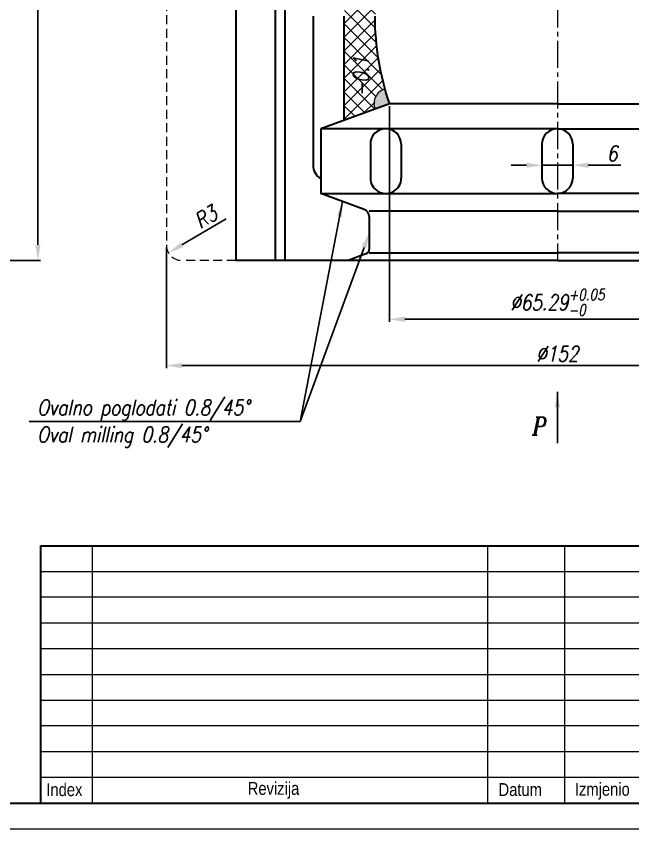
# Model space of a CAD drawing. Extents: x -199 to 935, y -94 to 506.
# Drawn here: x 208.1 to 327.9, y -94.1 to 63.8 of the extents above; entities that cross this region are included whole.
import ezdxf
from ezdxf import colors
from ezdxf.entities.mleader import LeaderData, LeaderLine
from ezdxf.math import Vec2, Vec3

# ---------------------------------------------------------------- set-up
doc = ezdxf.new("R2010")
doc.units = 0
doc.header["$LTSCALE"] = 7
doc.header["$MEASUREMENT"] = 0
doc.linetypes.add('CENTER2', pattern=[1.125, 0.75, -0.125, 0.125, -0.125])
doc.linetypes.add('HIDDEN', pattern=[0.375, 0.25, -0.125])
doc.layers.get('0').update_dxf_attribs({"linetype": 'CONTINUOUS', "lineweight": 15})
for name, color, linetype, lineweight in [('1', 1, 'CENTER2', 15), ('2', 2, 'HIDDEN', 15), ('3', 3, 'CONTINUOUS', 30), ('8', 252, 'CONTINUOUS', 15), ('ENGLISH', 252, 'CONTINUOUS', 18)]:
    doc.layers.add(name, color=color, linetype=linetype, lineweight=lineweight)
doc.styles.add('ITALICT', font='ITALICT.shx', dxfattribs={"width": 0.8, "height": 3})
doc.styles.get("Standard").update_dxf_attribs({"font": 'isocp.shx', "height": 3})
doc.styles.add('style2', font='swissc.ttf')
doc.dimstyles.get("Standard").update_dxf_attribs({"dimtxt": 3, "dimasz": 3, "dimexe": 0.5, "dimexo": 0.5, "dimgap": 0.8, "dimtad": 1, "dimdsep": 46, "dimtxsty": 'ITALICT', "dimcen": 0.09, "dimazin": 2, "dimtfac": 1, "dimtmove": 0, "dimatfit": 3, "dimfxl": 1, "dimtolj": 1, "dimtzin": 0, "dimarcsym": 0})

# ---------------------------------------------------------------- blocks, each defined once
blk = doc.blocks.new('*D31')
at = {"color": 0, "linetype": 'ByBlock', "lineweight": -2, "transparency": 16777216}
for p, q in [((280.6110759354149, 46.26825387316521), (280.6110759354149, 4.378077834738669)), ((345.9010759354126, 46.26825387316422), (345.9010759354126, 4.378077834738669)), ((283.6110759354149, 4.878077834738672), (342.9010759354126, 4.878077834738672))]:
    blk.add_line(p, q, dxfattribs=at)
at = {"color": 0, "transparency": 16777216}
for points in [[(283.6110759354149, 5.378077834738672), (283.6110759354149, 4.378077834738672), (280.6110759354149, 4.878077834738672)], [(342.9010759354126, 5.378077834738672), (342.9010759354126, 4.378077834738672), (345.9010759354126, 4.878077834738672)]]:
    blk.add_solid(points, dxfattribs=at)
at = {"color": 0, "transparency": 16777216, "insert": (313.2560759354137, 8.163077834738672), "char_height": 3, "attachment_point": 5, "style": 'ITALICT'}
blk.add_mtext('\\A1;%%c65.29{}{\\H0.71x;\\C3;\\S+0.05^ -0;}', dxfattribs=at)
blk = doc.blocks.new('*D56')
at = {"color": 0, "lineweight": -2, "transparency": 16777216}
for p, q in [((237.2560759354109, 18.81825387316442), (237.2560759354109, -4.621922165261328)), ((389.2560759354111, 18.8182538731645), (389.2560759354111, -4.621922165261328)), ((240.2560759354109, -4.121922165261328), (386.2560759354111, -4.121922165261328))]:
    blk.add_line(p, q, dxfattribs=at)
at = {"color": 0, "transparency": 16777216}
for points in [[(240.2560759354109, -3.621922165261328), (240.2560759354109, -4.621922165261328), (237.2560759354109, -4.121922165261328)], [(386.2560759354111, -3.621922165261328), (386.2560759354111, -4.621922165261328), (389.2560759354111, -4.121922165261328)]]:
    blk.add_solid(points, dxfattribs=at)
at = {"color": 0, "transparency": 16777216, "insert": (313.256075935411, -1.821922165261327), "char_height": 3, "attachment_point": 5, "style": 'ITALICT'}
blk.add_mtext('\\A1;%%c152', dxfattribs=at)
blk = doc.blocks.new('*D64')
at = {"color": 0, "lineweight": -2, "transparency": 16777216}
blk.add_line((248.8635718050157, 24.40854019661739), (240.2560759354108, 19.31825387316437), dxfattribs=at)
at = {"color": 0, "transparency": 16777216}
blk.add_solid([(240.0015616192381, 19.74862866664461), (240.5105902515835, 18.88787907968411), (237.6738271745294, 17.79116797612845)], dxfattribs=at)
at = {"color": 0, "transparency": 16777216, "insert": (244.9384072723479, 24.75937262312156), "char_height": 3, "attachment_point": 5, "rotation": 30.599149069153718, "style": 'ITALICT'}
blk.add_mtext('\\A1;R3', dxfattribs=at)
blk = doc.blocks.new('*D93')
at = {"color": 0, "lineweight": -2, "transparency": 16777216}
for p, q in [((148.2258858793589, 204.2182538731645), (212.8001589766388, 204.2182538731645)), ((212.3001589766388, 19.31825387316443), (212.3001589766388, 201.2182538731645)), ((147.3758858793589, 16.31825387316445), (212.8001589766388, 16.31825387316443))]:
    blk.add_line(p, q, dxfattribs=at)
at = {"color": 0, "transparency": 16777216}
for points in [[(211.8001589766388, 201.2182538731645), (212.8001589766388, 201.2182538731645), (212.3001589766388, 204.2182538731645)], [(211.8001589766388, 19.31825387316443), (212.8001589766388, 19.31825387316443), (212.3001589766388, 16.31825387316443)]]:
    blk.add_solid(points, dxfattribs=at)
at = {"color": 0, "transparency": 16777216, "insert": (210.0001589766388, 106.2553920564385), "char_height": 3, "attachment_point": 5, "rotation": 90, "style": 'ITALICT'}
blk.add_mtext('\\A1;187.9', dxfattribs=at)
blk = doc.blocks.new('*D117')
at = {"color": 0, "linetype": 'ByBlock', "lineweight": -2, "transparency": 16777216}
for p, q in [((307.2560759354108, 34.80731341265145), (304.2560759354108, 34.80731341265145)), ((310.2560759354108, 34.80731341265145), (316.2560759354108, 34.80731341265145)), ((319.2560759354108, 34.80731341265145), (325.5703616496965, 34.80731341265145))]:
    blk.add_line(p, q, dxfattribs=at)
at = {"color": 0, "transparency": 16777216}
for points in [[(307.2560759354108, 35.30731341265145), (307.2560759354108, 34.30731341265145), (310.2560759354108, 34.80731341265145)], [(319.2560759354108, 35.30731341265145), (319.2560759354108, 34.30731341265145), (316.2560759354108, 34.80731341265145)]]:
    blk.add_solid(points, dxfattribs=at)
at = {"color": 0, "transparency": 16777216, "insert": (323.9132187925536, 37.10731341265144), "char_height": 3, "attachment_point": 5, "style": 'ITALICT'}
blk.add_mtext('\\A1;6', dxfattribs=at)

msp = doc.modelspace()

# ---------------------------------------------------------------- hatches: boundary and pattern name
h = msp.add_hatch(color=256)
h.dxf.hatch_style = 1
h.paths.add_polyline_path([(279.7147048575688, 49.63121019326532, 0.4276456676808626), (277.7919984266912, 45.74219247158705), (280.6110759354149, 46.76825387316521, -0.01439098470962293)])
h.paths.add_polyline_path([(346.7974470132586, 49.6312101932641, -0.01439098470962184), (345.9010759354126, 46.76825387316422), (348.7201534441363, 45.74219247158605, 0.427645667680834)])
at = {"layer": '8'}
h = msp.add_hatch(dxfattribs=at)
h.set_pattern_fill('ANSI37', color=256, scale=15)
h.set_pattern_definition([(45, (0, 0), (-1.325825214724776, 1.325825214724777), []), (135, (0, 0), (-1.325825214724777, -1.325825214724776), [])])
edge = h.paths.add_edge_path()
edge.add_arc((277.7771808090899, 177.894132809928), 0.4999999999999905, 345.418441503189, 418.6290595291073)
edge.add_arc((278.2610759354129, 178.7682538731638), 0.4999999999999904, 180, 243.4349488229205, ccw=False)
edge.add_arc((304.2610759354129, 178.7682538731643), 26.50000000000001, 133.2096020850986, 180.0000000000011, ccw=False)
edge.add_line((286.1173404736121, 198.0828820987397), (287.1331036796262, 199.0370676355522))
edge.add_arc((274.1243876881463, 212.885291646342), 19.00000000000001, 313.209602085099, 353.6026458724784)
edge.add_line((293.0060759354122, 210.7682538731641), (299.8118335111686, 271.4682538731646))
edge.add_line((299.8118335111686, 271.4682538731646), (290.4190763065677, 271.4682538731643))
edge.add_arc((290.4190763065678, 268.4682538731643), 3.000000000000024, -6.397354127522021, 90.00000000000108, ccw=False)
edge.add_line((293.4003955035045, 268.1339847510835), (287.0434375415388, 211.4367921173255))
edge.add_arc((274.1243876881463, 212.885291646342), 13.00000000000001, 313.2096020850987, 353.6026458724784, ccw=False)
edge.add_line((283.0250881033693, 203.4101910073804), (282.0093248973538, 202.4560054705667))
edge.add_arc((304.2610759354129, 178.7682538731643), 32.49999999999999, 133.2096020851021, 180.0000000000011)
edge.add_arc((278.2610759354129, 178.7682538731638), 6.499999999999988, 180.0000000000012, 198.6717180640091)
edge.add_arc((269.2610759354129, 175.7268726080146), 2.999999999999991, 1.0800249583553523e-12, 18.671718064008815, ccw=False)
edge.add_line((272.2610759354129, 175.7268726080146), (272.261075935415, 66.8096351383128))
edge.add_arc((269.261075935415, 66.80963513831274), 3.000000000000008, -18.67171806400711, 1.0800249583553523e-12, ccw=False)
edge.add_arc((278.261075935415, 63.76825387316379), 6.499999999999963, 161.3282819359931, 179.9999999999999)
edge.add_line((271.761075935415, 63.7682538731638), (271.761075935415, 43.54711384566808))
edge.add_line((271.761075935415, 43.54711384566808), (277.7919984266912, 45.74219247158705))
edge.add_arc((280.6110759354149, 46.76825387316519), 2.999999999999988, 107.38496378512039, 200.0000197471127, ccw=False)
edge.add_arc((329.8878303213795, 63.7682538731647), 52.12675438596447, 180.000000000001, 195.7359922392815, ccw=False)
edge.add_arc((278.261075935415, 63.76825387316383), 0.4999999999999841, 143.1301023541651, 180.0000000000016, ccw=False)
edge.add_line((277.861075935415, 64.06825387316375), (278.1610759354151, 64.46825387316382))
edge.add_arc((277.761075935415, 64.76825387316379), 0.499999999999984, 323.1301023541612, 360.0000000000016)
edge.add_line((278.261075935415, 64.7682538731638), (278.2610759354141, 116.6324115107085))
edge.add_spline(control_points=[(275.7610759354139, 116.7162563405536), (276.3143603012316, 116.6947672198934), (277.346383187682, 116.8218324191142), (278.0065913864, 116.7004304579148), (278.2205436783477, 116.6417425381255)], knot_values=[0.9961703928006589, 0.9961703928006589, 0.9961703928006589, 0.9961703928006589, 2.279848175262916, 2.943411175063336, 2.943411175063336, 2.943411175063336, 2.943411175063336], degree=3, periodic=0)
edge.add_spline(control_points=[(275.7610759354139, 116.7162563405536), (275.4418783975645, 116.7286537167114), (274.3775981419682, 116.9109436606622), (275.1706048404272, 119.6399928520035), (275.4899241273057, 121.1424266083824), (274.716558634805, 123.0692484180236), (275.3416509305204, 123.0872381629057), (275.761075935414, 123.0317829611806)], knot_values=[2.943411175063336, 2.943411175063336, 2.943411175063336, 2.943411175063336, 3.683982954908346, 5.789738561323501, 8.897583544937163, 9.667117092186864, 10.55621248289933, 10.55621248289933, 10.55621248289933, 10.55621248289933], degree=3, periodic=0)
edge.add_spline(control_points=[(275.761075935414, 123.0317829611806), (276.1786400661724, 122.9765737990319), (277.2519438752199, 122.7201559156386), (277.9275785951571, 122.7217218284464), (278.2610759354139, 122.7644294840972)], knot_values=[10.55621248289933, 10.55621248289933, 10.55621248289933, 10.55621248289933, 11.44136320031615, 12.45186169343231, 12.45186169343231, 12.45186169343231, 12.45186169343231], degree=3, periodic=0)
edge.add_line((278.2610759354139, 122.7644294840972), (278.2610759354129, 177.7682538731639))
h.paths.add_polyline_path([(273.6539330782716, 94.22736660588936), (276.8682187925573, 94.22736660588936), (276.8682187925573, 98.72736660588936), (273.6539330782716, 98.72736660588936)], flags=24)
h.paths.add_polyline_path([(298.0902922827873, 259.8291689326168), (299.1288406854229, 269.5021477528251), (294.6545553280578, 269.9825335778327), (293.6160069254223, 260.3095547576244)], flags=24)
h.paths.add_polyline_path([(277.3373905114356, 47.61018654002149), (277.3373905114356, 56.99590082573577), (272.8373905114356, 56.99590082573577), (272.8373905114356, 47.61018654002149)], flags=24)

# ---------------------------------------------------------------- linework, layer by layer
for p, q in [((222.8160885203038, -39.13705040572137), (222.8160885203038, -89.13705040572154)), ((299.657893717166, -39.13705040572137), (299.657893717166, -89.13705040572154)), ((314.657893717166, -39.13705040572137), (314.657893717166, -89.13705040572154)), ((212.8160885203038, -44.13705040572137), (426.4996989140282, -44.13705040572148)), ((426.4996989140282, -49.13705040572148), (212.8160885203038, -49.13705040572137)), ((212.8160885203038, -54.13705040572148), (381.657893717166, -54.13705040572148)), ((212.8160885203038, -59.13705040572148), (381.657893717166, -59.13705040572148)), ((212.8160885203038, -64.13705040572148), (381.657893717166, -64.13705040572148)), ((212.8160885203038, -69.13705040572148), (426.4996989140282, -69.13705040572148)), ((329.657893717166, -74.13705040572148), (212.8160885203038, -74.13705040572148)), ((212.8160885203038, -79.1370504057216), (426.4996989140282, -79.13705040572148)), ((212.8160885203038, -84.13705040572148), (426.4996989140282, -84.13705040572148)), ((11.49969891402822, -94.1370504057216), (431.4996989140282, -94.1370504057216))]:
    msp.add_line(p, q)
msp.add_arc((280.6110759354149, 46.76825387316521), 3, 106.9411753911888, 200.000019747112)
at = {"layer": '1'}
msp.add_line((313.2560759354109, 279.4682538731645), (313.2560759354108, 16.31825387316433), dxfattribs=at)
at = {"layer": '2'}
for p, q in [((237.2560759354112, 184.7182538731645), (237.2560759354109, 19.31825387316445)), ((250.7560759354109, 16.31825387316445), (240.2560759354109, 16.31825387316445))]:
    msp.add_line(p, q, dxfattribs=at)
msp.add_arc((240.2560759354109, 19.31825387316445), 3, 180, 270, dxfattribs=at)
at = {"layer": '3'}
for p, q in [((250.7560759354109, 279.4682538731645), (250.756075935411, 16.31825387316445)), ((258.4362312757232, 279.4682538731645), (258.4362312757232, 16.31825387316443)), ((260.2560836188025, 279.4682538731645), (260.2560836188026, 16.31825387316443)), ((265.761075935415, 63.76825387316338), (265.7610759354151, 34.8268093035686)), ((271.761075935415, 63.76825387316351), (271.761075935415, 43.54711384566809)), ((280.6110759354149, 46.76825387316521), (267.2560759354112, 41.90742618195203)), ((313.2560759354106, 46.76825387316448), (280.6110759354129, 46.76825387316245)), ((313.2560759354106, 46.76825387316447), (345.9010759354133, 46.76825387316422)), ((313.256075935411, 41.90742618195197), (267.2560759354112, 41.90742618195203)), ((267.2560759354112, 41.90742618195203), (267.256075935411, 29.31777258697997)), ((313.2560759354108, 41.90742618195197), (359.2560759354106, 41.90742618195203)), ((276.9035634380478, 38.90742618195321), (276.9035634380476, 32.3177725869813)), ((282.9035634380476, 38.90742618195306), (282.9035634380476, 32.31777258698109)), ((310.2560759354108, 38.90742618195194), (310.2560759354109, 32.31777258698015)), ((316.2560759354108, 38.90742618195201), (316.2560759354109, 32.31777258698023)), ((267.256075935411, 29.31777258697997), (313.256075935411, 29.31777258698008)), ((275.7191061503995, 26.2374814970288), (267.256075935411, 29.31777258697997)), ((359.2560759354109, 29.31777258697997), (313.2560759354109, 29.31777258698008)), ((313.256075935411, 25.8782538731644), (276.7060759354113, 25.8782538731644)), ((313.2560759354109, 25.8782538731644), (349.8060759354105, 25.8782538731644)), ((276.7060759354109, 24.82794256584992), (276.7060759354108, 18.518461411374)), ((276.0480960787366, 17.57876879058812), (272.5848598062293, 16.31825387316445)), ((276.7060759354111, 17.81825387316433), (313.2560759354108, 17.81825387316433)), ((349.8060759354107, 17.81825387316433), (313.2560759354109, 17.81825387316433)), ((313.2560759354109, 16.31825387316433), (250.7560759354107, 16.31825387316445)), ((313.2560759354109, 16.31825387316433), (375.7560759354112, 16.31825387316445)), ((212.8160885203038, -39.13705040572137), (426.4996989140282, -39.13705040572137)), ((212.8160885203038, -39.13705040572137), (212.8160885203038, -89.13705040572154)), ((31.49969891402822, -89.1370504057216), (426.4996989140282, -89.13705040572154)), ((212.8160885203038, -89.13705040572165), (426.4996989140282, -89.13705040572154))]:
    msp.add_line(p, q, dxfattribs=at)
for centre, radius, start, end in [((329.8878303213795, 63.76825387316477), 52.12675438596443, 180.0000000000012, 199.0339353309589), ((279.9035634380478, 38.90742618195311), 3.00000000000002, 359.9999999999981, 179.999999999998), ((313.2560759354108, 38.90742618195194), 3.00000000000002, 0, 180), ((268.7610759354151, 34.8268093035686), 2.999999999999931, 180, 239.8896728256626), ((279.9035634380476, 32.31777258698119), 3.000000000000075, 179.999999999998, 359.9999999999981), ((313.256075935411, 32.31777258698015), 3.000000000000075, 180, 0), ((275.206075935411, 24.82794256584992), 1.5, 0, 69.99999999999629), ((275.7060759354109, 18.51846141137406), 1, 290.0000000000016, 3.256887993818641e-12)]:
    msp.add_arc(centre, radius, start, end, dxfattribs=at)

# ---------------------------------------------------------------- texts
at = {"style": 'ITALICT', "width": 0.8}
msp.add_text('-0.1', height=3, rotation=90, dxfattribs=at).set_placement((276.5873905114356, 48.13161511145006))
for s, height, p in [('Ovalno poglodati 0.8/45°', 3, (212.175990135408, -13.76809071980111)), ('P', 3.5, (308.38604634764, -17.64348250865155))]:
    msp.add_text(s, height=height, dxfattribs=at).set_placement(p)
at = {"style": 'style2'}
for s, p in [('Index', (213.932129838752, -87.78871469239812)), ('Revizija', (253.077433721882, -87.54312768912678)), ('Izmjenio', (316.656349963903, -87.71357583652457)), ('Datum', (301.8199026678883, -87.77141718549046))]:
    msp.add_text(s, height=2.5, dxfattribs=at).set_placement(p)
at = {"layer": 'ENGLISH', "style": 'ITALICT', "width": 0.8}
msp.add_text('Oval milling 0.8/45°', height=3, dxfattribs=at).set_placement((212.175990135408, -19.03322579535566))

# ---------------------------------------------------------------- dimensions: what is measured, and where the dimension line sits
dim = msp.add_linear_dim(base=(212.3001589766388, 204.2182538731645), p1=(146.8758858793589, 16.31825387316445), p2=(147.7258858793589, 204.2182538731645), angle=90, dimstyle='Standard', override={"dimtmove": 0})
dim.commit()
dim.dimension.update_dxf_attribs({"geometry": '*D93', "text_midpoint": (212.3001589766388, 106.2553920564385), "dimtype": 160})
dim = msp.add_linear_dim(base=(345.9010759354126, 4.878077834738672), p1=(280.6110759354149, 46.76825387316521), p2=(345.9010759354126, 46.76825387316422), text='<>{}{\\H0.71x;\\C3;\\S+0.05^ -0;}', dimstyle='Standard', override={"dimpost": '%%c<>', "dimtp": 0.05, "dimfxl": 1.5, "dimtzin": 8, "dimarcsym": 1})
dim.commit()
dim.dimension.update_dxf_attribs({"geometry": '*D31', "text_midpoint": (313.2560759354137, 8.163077834738672)})
dim = msp.add_linear_dim(base=(310.2560759354108, 34.80731341265145), p1=(316.2560759354108, 34.80731341265145), p2=(310.2560759354108, 34.80731341265145), dimstyle='Standard', override={"dimarcsym": 1})
dim.commit()
dim.dimension.update_dxf_attribs({"geometry": '*D117', "text_midpoint": (323.9132187925536, 34.80731341265145), "dimtype": 160})
dim = msp.add_radius_dim(center=(240.2560759354107, 19.31825387316429), mpoint=(237.6738271745294, 17.79116797612845), dimstyle='Standard', override={"dimtmove": 1})
dim.commit()
dim.dimension.update_dxf_attribs({"geometry": '*D64', "text_midpoint": (246.1091731267421, 22.77964857311242), "dimtype": 164})
dim = msp.add_linear_dim(base=(389.2560759354111, -4.121922165261328), p1=(237.2560759354109, 19.31825387316442), p2=(389.2560759354111, 19.3182538731645), text='%%c<>', dimstyle='Standard', override={"dimtmove": 0})
dim.commit()
dim.dimension.update_dxf_attribs({"geometry": '*D56', "text_midpoint": (313.256075935411, -4.121922165261328), "dimtype": 160})

# ---------------------------------------------------------------- leaders
for points, override in [([(271.4875910429053, 27.77762704200438), (263.2653053601579, -15.00549320886822)], {"dimasz": 3, "dimgap": 0.8, "dimtad": 0}), ([(313.256075935411, -9.212055685846483), (313.256075935411, -19.21205568584648)], {"dimgap": 0.7, "dimtad": 0})]:
    msp.add_leader(points, dimstyle='Standard', override=override)
ml = msp.add_multileader_mtext('Standard')
ml.set_content('', color=256)
ml.set_leader_properties()
ml.build(insert=Vec2(0, 0))
ml.multileader.update_dxf_attribs({"text_right_attachment_type": 6, "dogleg_length": 0.36, "arrow_head_size": 3})
ctx = ml.context
ctx.base_point, ctx.arrow_head_size, ctx.plane_origin = Vec3(208.5699075218749, -13.00549320886822), 3, Vec3(296.6998012614258, -66.99774969984483)
ctx.right_attachment, ctx.text_align_type = 6, 2
notes = []
notes.append((ctx, [(0, (1, 1, 0), (263.2653053601579, -15.00549320886822), (-1, 0), 50.69539783828303, [(0, [(276.7060759354108, 21.67320198861196)], 0, [])])]))
ctx.mtext.insert, ctx.mtext.alignment, ctx.mtext.flow_direction = Vec3(210.5699075218749, -11.00549320886822), 3, 5
for ctx, leaders in notes:
    for number, flags, end, landing, length, lines in leaders:
        leader = LeaderData()
        leader.index, (leader.has_last_leader_line, leader.has_dogleg_vector, leader.attachment_direction) = number, flags
        leader.last_leader_point, leader.dogleg_vector, leader.dogleg_length = Vec3(end), Vec3(landing), length
        for number, points, colour, breaks in lines:
            line = LeaderLine()
            line.index, line.vertices, line.color, line.breaks = number, Vec3.list(points), colors.encode_raw_color(colour), breaks
            leader.lines.append(line)
        ctx.leaders.append(leader)

doc.saveas('drawing.dxf')
